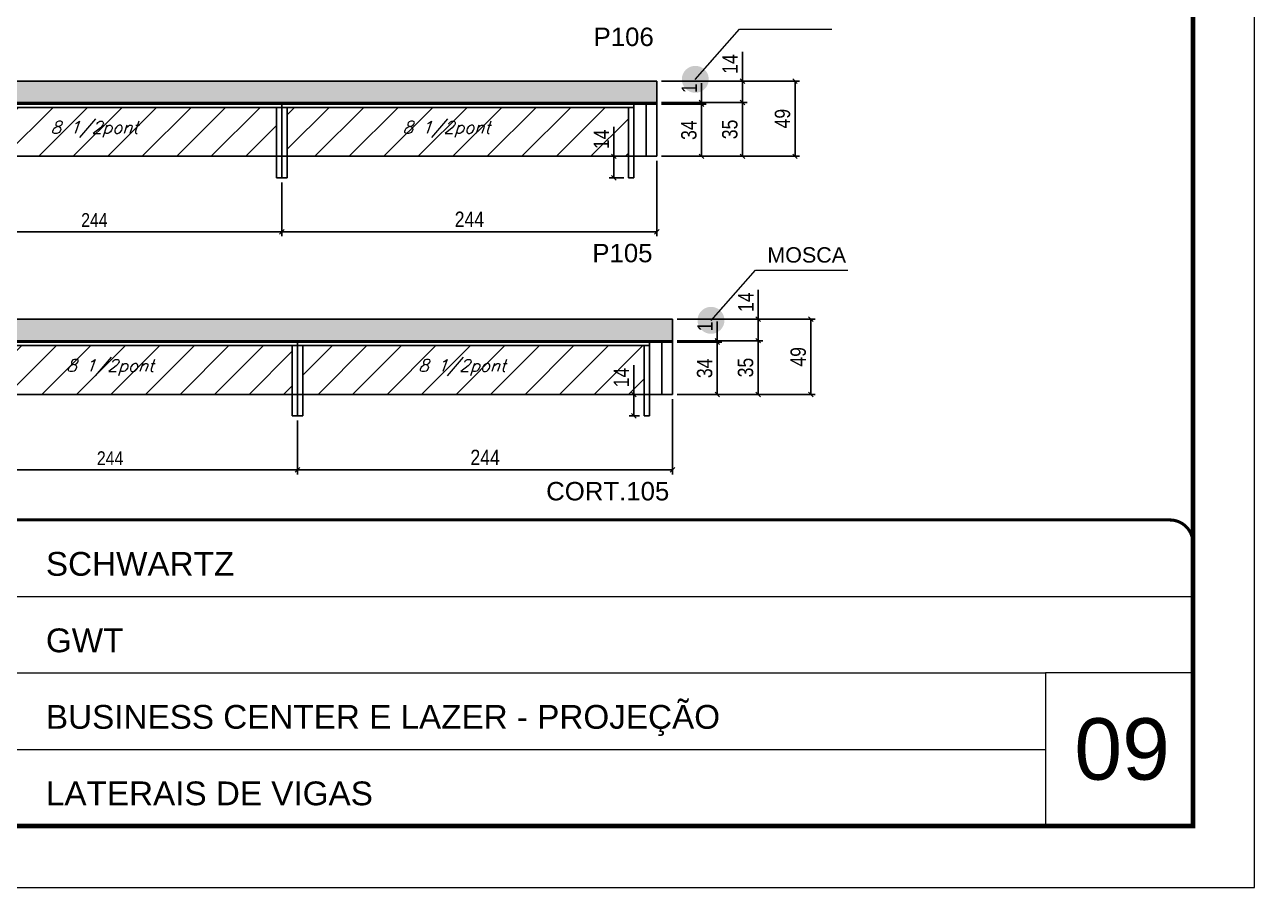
# Model space of a CAD drawing. Extents: x 2603 to 22413, y 1253 to 30260.
# Drawn here: x 3288 to 4088, y 26522 to 27084 of the extents above; entities that cross this region are included whole.
import ezdxf

# ---------------------------------------------------------------- set-up
doc = ezdxf.new("R2010")
doc.units = 0
doc.linetypes.add('CONTINUO', pattern=[0])
doc.linetypes.add('DASHED', pattern=[0.75, 0.5, -0.25])
for name, color, linetype in [('5', 5, 'Continuous'), ('COTA', 241, 'Continuous'), ('Painéis', 200, 'Continuous'), ('SARR_2.2x7', 40, 'Continuous'), ('SARR_3.5x7', 81, 'Continuous'), ('texto', 7, 'Continuous')]:
    doc.layers.add(name, color=color, linetype=linetype)
for name, color, linetype, lineweight in [('CARIMBO', 255, 'Continuous', 9), ('Folhas', 255, 'Continuous', 9), ('Hachura', 251, 'Continuous', 9), ('SARRAFO DE PRESSAO', 251, 'DASHED', 9)]:
    doc.layers.add(name, color=color, linetype=linetype, lineweight=lineweight)
doc.styles.add('ARIAL', font='arial.ttf')
doc.styles.add('COTA TECNICA', font='techl___.ttf', dxfattribs={"height": 10})
doc.styles.add('COTA TECNICA-50', font='techl___.ttf', dxfattribs={"height": 9})
doc.styles.add('Romans', font='romans.shx')
doc.styles.get("Standard").update_dxf_attribs({"font": 'arial.ttf'})
doc.dimstyles.new('3x', dxfattribs={"dimtxt": 10, "dimasz": 5, "dimexe": 7, "dimexo": 5, "dimgap": 4, "dimtad": 1, "dimdec": 4, "dimlfac": 0.333333, "dimdsep": 46, "dimtxsty": 'Standard', "dimblk": 'DOT', "dimcen": 0.09, "dimclrd": 1, "dimclre": 1, "dimclrt": 2, "dimadec": 0, "dimazin": 2, "dimtfac": 1, "dimtdec": 4, "dimtmove": 0, "dimatfit": 3, "dimldrblk": 'DOT', "dimfxl": 1, "dimtolj": 1, "dimtzin": 0, "dimlwd": 9, "dimlwe": 9, "dimarcsym": 0})
doc.dimstyles.new('COTA PAINEL-50', dxfattribs={"dimtxt": 9, "dimasz": 3, "dimexe": 3, "dimexo": 3, "dimgap": 3, "dimtad": 1, "dimdec": 1, "dimzin": 12, "dimdsep": 46, "dimtxsty": 'COTA TECNICA-50', "dimblk1": 'OBLIQUE', "dimblk2": 'OBLIQUE', "dimsah": 1, "dimcen": 0.9, "dimclrd": 4, "dimclre": 4, "dimclrt": 240, "dimadec": 1, "dimazin": 3, "dimtfac": 1, "dimtdec": 1, "dimtmove": 0, "dimatfit": 3, "dimfxl": 1, "dimtolj": 1, "dimtzin": 12, "dimarcsym": 0})
doc.dimstyles.new('PAINEL', dxfattribs={"dimtxt": 10, "dimasz": 3, "dimexe": 3, "dimexo": 3, "dimgap": 3, "dimtad": 1, "dimdec": 1, "dimzin": 12, "dimdsep": 46, "dimtxsty": 'COTA TECNICA', "dimblk1": 'OBLIQUE', "dimblk2": 'OBLIQUE', "dimsah": 1, "dimcen": 0.9, "dimclrd": 4, "dimclre": 4, "dimclrt": 240, "dimadec": 1, "dimazin": 3, "dimtfac": 1, "dimtdec": 1, "dimtmove": 0, "dimatfit": 3, "dimfxl": 1, "dimtolj": 1, "dimtzin": 12, "dimarcsym": 0})

# ---------------------------------------------------------------- blocks, each defined once
blk = doc.blocks.new('9999999999')
at = {"color": 30, "linetype": 'CONTINUO'}
for p, q in [((98564.56, 34379.64), (99583.98, 34379.64)), ((98564.56, 34329.83), (99487.98, 34329.83)), ((99583.98, 34329.83), (99487.98, 34329.83)), ((99487.98, 34329.83), (99487.98, 34230.21)), ((98564.56, 34280.02), (99487.98, 34280.02))]:
    blk.add_line(p, q, dxfattribs=at)
at = {"color": 30, "linetype": 'CONTINUO', "const_width": 2}
blk.add_lwpolyline([(99583.98, 34230.21), (99583.98, 34414.45, 0.414214), (99568.98, 34429.45), (98228.98, 34429.45, 0.414214), (98213.98, 34414.45), (98213.98, 34245.21, 0.414214), (98228.98, 34230.21), (99583.98, 34230.21)], format="xyb", dxfattribs=at)
at = {"layer": 'Folhas'}
blk.add_lwpolyline([(98138.98, 34190.21), (99623.98, 34190.21), (99623.98, 35240.21), (98138.98, 35240.21)], close=True, dxfattribs=at)
at = {"layer": 'Folhas', "color": 30, "const_width": 3}
blk.add_lwpolyline([(98213.98, 34230.21), (99583.98, 34230.21), (99583.98, 35200.21), (98213.98, 35200.21)], close=True, dxfattribs=at)
at = {"color": 7, "linetype": 'Continuous', "ltscale": 5, "style": 'ARIAL'}
for s, height, p in [('SCHWARTZ', 15.483, (98837.68, 34393.13)), ('GWT', 15.483, (98837.68, 34343.32)), ('BUSINESS CENTER E LAZER - PROJEÇÃO', 15.4829, (98837.68, 34293.51)), ('LATERAIS DE VIGAS', 15.4829, (98837.68, 34243.7))]:
    blk.add_text(s, height=height, dxfattribs=at).set_placement(p)
blk = doc.blocks.new('_Oblique')
at = {"color": 0, "linetype": 'ByBlock', "lineweight": -2}
blk.add_line((-0.5, -0.5), (0.5, 0.5), dxfattribs=at)
blk = doc.blocks.new('*D579')
at = {"layer": 'COTA', "color": 4, "linetype": 'ByBlock', "lineweight": -2, "transparency": 16777216}
for p, q in [((3211.21, 26981.04), (3211.21, 26945.95)), ((3455.21, 26981.04), (3455.21, 26945.95)), ((3455.21, 26948.95), (3211.21, 26948.95))]:
    blk.add_line(p, q, dxfattribs=at)
at = {"layer": 'Defpoints', "color": 0, "linetype": 'ByBlock', "transparency": 16777216}
for p in [(3211.21, 26984.04), (3455.21, 26984.04), (3211.21, 26948.95)]:
    blk.add_point(p, dxfattribs=at)
at = {"layer": 'COTA', "color": 4, "linetype": 'ByBlock', "lineweight": -2, "transparency": 16777216, "xscale": 3, "yscale": 3, "zscale": 3, "rotation": 180}
blk.add_blockref('_Oblique', (3211.21, 26948.95), dxfattribs=at)
at = {"layer": 'COTA', "color": 4, "linetype": 'ByBlock', "lineweight": -2, "transparency": 16777216, "xscale": 3, "yscale": 3, "zscale": 3}
blk.add_blockref('_Oblique', (3455.21, 26948.95), dxfattribs=at)
at = {"layer": 'COTA', "color": 240, "linetype": 'ByBlock', "transparency": 16777216, "insert": (3333.21, 26956.52), "char_height": 9, "attachment_point": 5, "style": 'COTA TECNICA-50'}
blk.add_mtext('\\A1;244', dxfattribs=at)
blk = doc.blocks.new('*D2998')
at = {"layer": 'COTA', "color": 4, "linetype": 'ByBlock', "lineweight": -2, "transparency": 16777216}
for p, q in [((3699.21, 26995.04), (3699.21, 26945.95)), ((3455.21, 26981.04), (3455.21, 26945.95)), ((3455.21, 26948.95), (3699.21, 26948.95))]:
    blk.add_line(p, q, dxfattribs=at)
at = {"layer": 'Defpoints', "color": 0, "linetype": 'ByBlock', "transparency": 16777216}
for p in [(3699.21, 26998.04), (3455.21, 26984.04), (3699.21, 26948.95)]:
    blk.add_point(p, dxfattribs=at)
at = {"layer": 'COTA', "color": 4, "linetype": 'ByBlock', "lineweight": -2, "transparency": 16777216, "xscale": 3, "yscale": 3, "zscale": 3, "rotation": 180}
blk.add_blockref('_Oblique', (3455.21, 26948.95), dxfattribs=at)
at = {"layer": 'COTA', "color": 4, "linetype": 'ByBlock', "lineweight": -2, "transparency": 16777216, "xscale": 3, "yscale": 3, "zscale": 3}
blk.add_blockref('_Oblique', (3699.21, 26948.95), dxfattribs=at)
at = {"layer": 'COTA', "color": 240, "linetype": 'ByBlock', "transparency": 16777216, "insert": (3577.21, 26957.03), "char_height": 10, "attachment_point": 5, "style": 'COTA TECNICA'}
blk.add_mtext('\\A1;244', dxfattribs=at)
blk = doc.blocks.new('*D617')
at = {"layer": 'COTA', "color": 4, "linetype": 'ByBlock', "lineweight": -2, "transparency": 16777216}
for p, q in [((3754.92, 27047.04), (3754.92, 27066.16)), ((3702.21, 27047.04), (3757.92, 27047.04)), ((3754.92, 27033.04), (3754.92, 27047.04)), ((3702.21, 27033.04), (3757.92, 27033.04))]:
    blk.add_line(p, q, dxfattribs=at)
at = {"layer": 'Defpoints', "color": 0, "linetype": 'ByBlock', "transparency": 16777216}
for p in [(3699.21, 27047.04), (3754.92, 27047.04), (3699.21, 27033.04)]:
    blk.add_point(p, dxfattribs=at)
at = {"layer": 'COTA', "color": 4, "linetype": 'ByBlock', "lineweight": -2, "transparency": 16777216, "xscale": 3, "yscale": 3, "zscale": 3}
for p, rotation in [((3754.92, 27047.04), 90), ((3754.92, 27033.04), 270)]:
    blk.add_blockref('_Oblique', p, dxfattribs=dict(at, rotation=rotation))
at = {"layer": 'COTA', "color": 240, "linetype": 'ByBlock', "transparency": 16777216, "insert": (3746.85, 27058.1), "char_height": 10, "attachment_point": 5, "rotation": 90, "style": 'COTA TECNICA'}
blk.add_mtext('\\A1;14', dxfattribs=at)
blk = doc.blocks.new('*D618')
at = {"layer": 'COTA', "color": 4, "linetype": 'ByBlock', "lineweight": -2, "transparency": 16777216}
for p, q in [((3702.21, 27033.04), (3757.92, 27033.04)), ((3754.92, 27033.04), (3754.92, 26998.04)), ((3702.21, 26998.04), (3757.92, 26998.04))]:
    blk.add_line(p, q, dxfattribs=at)
at = {"layer": 'Defpoints', "color": 0, "linetype": 'ByBlock', "transparency": 16777216}
for p in [(3699.21, 27033.04), (3699.21, 26998.04), (3754.92, 26998.04)]:
    blk.add_point(p, dxfattribs=at)
at = {"layer": 'COTA', "color": 4, "linetype": 'ByBlock', "lineweight": -2, "transparency": 16777216, "xscale": 3, "yscale": 3, "zscale": 3}
for p, rotation in [((3754.92, 27033.04), 90), ((3754.92, 26998.04), 270)]:
    blk.add_blockref('_Oblique', p, dxfattribs=dict(at, rotation=rotation))
at = {"layer": 'COTA', "color": 240, "linetype": 'ByBlock', "transparency": 16777216, "insert": (3746.7, 27015.54), "char_height": 10, "attachment_point": 5, "rotation": 90, "style": 'COTA TECNICA'}
blk.add_mtext('\\A1;35', dxfattribs=at)
blk = doc.blocks.new('*D619')
at = {"layer": 'COTA', "color": 4, "linetype": 'ByBlock', "lineweight": -2, "transparency": 16777216}
for p, q in [((3702.21, 27047.04), (3792.07, 27047.04)), ((3789.07, 26998.04), (3789.07, 27047.04)), ((3702.21, 26998.04), (3792.07, 26998.04))]:
    blk.add_line(p, q, dxfattribs=at)
at = {"layer": 'Defpoints', "color": 0, "linetype": 'ByBlock', "transparency": 16777216}
for p in [(3699.21, 27047.04), (3789.07, 27047.04), (3699.21, 26998.04)]:
    blk.add_point(p, dxfattribs=at)
at = {"layer": 'COTA', "color": 4, "linetype": 'ByBlock', "lineweight": -2, "transparency": 16777216, "xscale": 3, "yscale": 3, "zscale": 3}
for p, rotation in [((3789.07, 27047.04), 90), ((3789.07, 26998.04), 270)]:
    blk.add_blockref('_Oblique', p, dxfattribs=dict(at, rotation=rotation))
at = {"layer": 'COTA', "color": 240, "linetype": 'ByBlock', "transparency": 16777216, "insert": (3780.96, 27022.54), "char_height": 10, "attachment_point": 5, "rotation": 90, "style": 'COTA TECNICA'}
blk.add_mtext('\\A1;49', dxfattribs=at)
blk = doc.blocks.new('*D620')
at = {"layer": 'COTA', "color": 4, "linetype": 'ByBlock', "lineweight": -2, "transparency": 16777216}
for p, q in [((3702.21, 27032.04), (3731.28, 27032.04)), ((3728.28, 26998.04), (3728.28, 27032.04)), ((3702.21, 26998.04), (3731.28, 26998.04))]:
    blk.add_line(p, q, dxfattribs=at)
at = {"layer": 'Defpoints', "color": 0, "linetype": 'ByBlock', "transparency": 16777216}
for p in [(3699.21, 27032.04), (3728.28, 27032.04), (3699.21, 26998.04)]:
    blk.add_point(p, dxfattribs=at)
at = {"layer": 'COTA', "color": 4, "linetype": 'ByBlock', "lineweight": -2, "transparency": 16777216, "xscale": 3, "yscale": 3, "zscale": 3}
for p, rotation in [((3728.28, 27032.04), 90), ((3728.28, 26998.04), 270)]:
    blk.add_blockref('_Oblique', p, dxfattribs=dict(at, rotation=rotation))
at = {"layer": 'COTA', "color": 240, "linetype": 'ByBlock', "transparency": 16777216, "insert": (3720.06, 27015.04), "char_height": 10, "attachment_point": 5, "rotation": 90, "style": 'COTA TECNICA'}
blk.add_mtext('\\A1;34', dxfattribs=at)
blk = doc.blocks.new('*D621')
at = {"layer": 'COTA', "color": 4, "linetype": 'ByBlock', "lineweight": -2, "transparency": 16777216}
for p, q in [((3728.28, 27033.04), (3728.28, 27045.62)), ((3702.21, 27033.04), (3731.28, 27033.04)), ((3702.21, 27032.04), (3731.28, 27032.04)), ((3728.28, 27032.04), (3728.28, 27033.04)), ((3728.28, 27032.04), (3728.28, 27029.04))]:
    blk.add_line(p, q, dxfattribs=at)
at = {"layer": 'Defpoints', "color": 0, "linetype": 'ByBlock', "transparency": 16777216}
for p in [(3699.21, 27033.04), (3699.21, 27032.04), (3728.28, 27033.04)]:
    blk.add_point(p, dxfattribs=at)
at = {"layer": 'COTA', "color": 4, "linetype": 'ByBlock', "lineweight": -2, "transparency": 16777216, "xscale": 3, "yscale": 3, "zscale": 3}
for p, rotation in [((3728.28, 27033.04), 270), ((3728.28, 27032.04), 90)]:
    blk.add_blockref('_Oblique', p, dxfattribs=dict(at, rotation=rotation))
at = {"layer": 'COTA', "color": 240, "linetype": 'ByBlock', "transparency": 16777216, "insert": (3720.22, 27042.33), "char_height": 10, "attachment_point": 5, "rotation": 90, "style": 'COTA TECNICA'}
blk.add_mtext('\\A1;1', dxfattribs=at)
blk = doc.blocks.new('*D568')
at = {"layer": 'COTA', "color": 4, "linetype": 'ByBlock', "lineweight": -2, "transparency": 16777216}
for p, q in [((3221.43, 26825.99), (3221.43, 26790.9)), ((3465.43, 26825.99), (3465.43, 26790.9)), ((3465.43, 26793.9), (3221.43, 26793.9))]:
    blk.add_line(p, q, dxfattribs=at)
at = {"layer": 'Defpoints', "color": 0, "linetype": 'ByBlock', "transparency": 16777216}
for p in [(3221.43, 26828.99), (3465.43, 26828.99), (3221.43, 26793.9)]:
    blk.add_point(p, dxfattribs=at)
at = {"layer": 'COTA', "color": 4, "linetype": 'ByBlock', "lineweight": -2, "transparency": 16777216, "xscale": 3, "yscale": 3, "zscale": 3, "rotation": 180}
blk.add_blockref('_Oblique', (3221.43, 26793.9), dxfattribs=at)
at = {"layer": 'COTA', "color": 4, "linetype": 'ByBlock', "lineweight": -2, "transparency": 16777216, "xscale": 3, "yscale": 3, "zscale": 3}
blk.add_blockref('_Oblique', (3465.43, 26793.9), dxfattribs=at)
at = {"layer": 'COTA', "color": 240, "linetype": 'ByBlock', "transparency": 16777216, "insert": (3343.43, 26801.47), "char_height": 9, "attachment_point": 5, "style": 'COTA TECNICA-50'}
blk.add_mtext('\\A1;244', dxfattribs=at)
blk = doc.blocks.new('*D2976')
at = {"layer": 'COTA', "color": 4, "linetype": 'ByBlock', "lineweight": -2, "transparency": 16777216}
for p, q in [((3709.43, 26839.99), (3709.43, 26790.9)), ((3465.43, 26825.99), (3465.43, 26790.9)), ((3465.43, 26793.9), (3709.43, 26793.9))]:
    blk.add_line(p, q, dxfattribs=at)
at = {"layer": 'Defpoints', "color": 0, "linetype": 'ByBlock', "transparency": 16777216}
for p in [(3709.43, 26842.99), (3465.43, 26828.99), (3709.43, 26793.9)]:
    blk.add_point(p, dxfattribs=at)
at = {"layer": 'COTA', "color": 4, "linetype": 'ByBlock', "lineweight": -2, "transparency": 16777216, "xscale": 3, "yscale": 3, "zscale": 3, "rotation": 180}
blk.add_blockref('_Oblique', (3465.43, 26793.9), dxfattribs=at)
at = {"layer": 'COTA', "color": 4, "linetype": 'ByBlock', "lineweight": -2, "transparency": 16777216, "xscale": 3, "yscale": 3, "zscale": 3}
blk.add_blockref('_Oblique', (3709.43, 26793.9), dxfattribs=at)
at = {"layer": 'COTA', "color": 240, "linetype": 'ByBlock', "transparency": 16777216, "insert": (3587.43, 26801.98), "char_height": 10, "attachment_point": 5, "style": 'COTA TECNICA'}
blk.add_mtext('\\A1;244', dxfattribs=at)
blk = doc.blocks.new('*D569')
at = {"layer": 'COTA', "color": 4, "linetype": 'ByBlock', "lineweight": -2, "transparency": 16777216}
for p, q in [((3765.15, 26891.99), (3765.15, 26911.11)), ((3712.43, 26891.99), (3768.15, 26891.99)), ((3765.15, 26877.99), (3765.15, 26891.99)), ((3712.43, 26877.99), (3768.15, 26877.99))]:
    blk.add_line(p, q, dxfattribs=at)
at = {"layer": 'Defpoints', "color": 0, "linetype": 'ByBlock', "transparency": 16777216}
for p in [(3709.43, 26891.99), (3765.15, 26891.99), (3709.43, 26877.99)]:
    blk.add_point(p, dxfattribs=at)
at = {"layer": 'COTA', "color": 4, "linetype": 'ByBlock', "lineweight": -2, "transparency": 16777216, "xscale": 3, "yscale": 3, "zscale": 3}
for p, rotation in [((3765.15, 26891.99), 90), ((3765.15, 26877.99), 270)]:
    blk.add_blockref('_Oblique', p, dxfattribs=dict(at, rotation=rotation))
at = {"layer": 'COTA', "color": 240, "linetype": 'ByBlock', "transparency": 16777216, "insert": (3757.07, 26903.05), "char_height": 10, "attachment_point": 5, "rotation": 90, "style": 'COTA TECNICA'}
blk.add_mtext('\\A1;14', dxfattribs=at)
blk = doc.blocks.new('*D570')
at = {"layer": 'COTA', "color": 4, "linetype": 'ByBlock', "lineweight": -2, "transparency": 16777216}
for p, q in [((3712.43, 26877.99), (3768.15, 26877.99)), ((3765.15, 26877.99), (3765.15, 26842.99)), ((3712.43, 26842.99), (3768.15, 26842.99))]:
    blk.add_line(p, q, dxfattribs=at)
at = {"layer": 'Defpoints', "color": 0, "linetype": 'ByBlock', "transparency": 16777216}
for p in [(3709.43, 26877.99), (3709.43, 26842.99), (3765.15, 26842.99)]:
    blk.add_point(p, dxfattribs=at)
at = {"layer": 'COTA', "color": 4, "linetype": 'ByBlock', "lineweight": -2, "transparency": 16777216, "xscale": 3, "yscale": 3, "zscale": 3}
for p, rotation in [((3765.15, 26877.99), 90), ((3765.15, 26842.99), 270)]:
    blk.add_blockref('_Oblique', p, dxfattribs=dict(at, rotation=rotation))
at = {"layer": 'COTA', "color": 240, "linetype": 'ByBlock', "transparency": 16777216, "insert": (3756.93, 26860.49), "char_height": 10, "attachment_point": 5, "rotation": 90, "style": 'COTA TECNICA'}
blk.add_mtext('\\A1;35', dxfattribs=at)
blk = doc.blocks.new('*D571')
at = {"layer": 'COTA', "color": 4, "linetype": 'ByBlock', "lineweight": -2, "transparency": 16777216}
for p, q in [((3712.43, 26891.99), (3802.29, 26891.99)), ((3799.29, 26842.99), (3799.29, 26891.99)), ((3712.43, 26842.99), (3802.29, 26842.99))]:
    blk.add_line(p, q, dxfattribs=at)
at = {"layer": 'Defpoints', "color": 0, "linetype": 'ByBlock', "transparency": 16777216}
for p in [(3709.43, 26891.99), (3799.29, 26891.99), (3709.43, 26842.99)]:
    blk.add_point(p, dxfattribs=at)
at = {"layer": 'COTA', "color": 4, "linetype": 'ByBlock', "lineweight": -2, "transparency": 16777216, "xscale": 3, "yscale": 3, "zscale": 3}
for p, rotation in [((3799.29, 26891.99), 90), ((3799.29, 26842.99), 270)]:
    blk.add_blockref('_Oblique', p, dxfattribs=dict(at, rotation=rotation))
at = {"layer": 'COTA', "color": 240, "linetype": 'ByBlock', "transparency": 16777216, "insert": (3791.19, 26867.49), "char_height": 10, "attachment_point": 5, "rotation": 90, "style": 'COTA TECNICA'}
blk.add_mtext('\\A1;49', dxfattribs=at)
blk = doc.blocks.new('*D572')
at = {"layer": 'COTA', "color": 4, "linetype": 'ByBlock', "lineweight": -2, "transparency": 16777216}
for p, q in [((3712.43, 26876.99), (3741.51, 26876.99)), ((3738.51, 26842.99), (3738.51, 26876.99)), ((3712.43, 26842.99), (3741.51, 26842.99))]:
    blk.add_line(p, q, dxfattribs=at)
at = {"layer": 'Defpoints', "color": 0, "linetype": 'ByBlock', "transparency": 16777216}
for p in [(3709.43, 26876.99), (3738.51, 26876.99), (3709.43, 26842.99)]:
    blk.add_point(p, dxfattribs=at)
at = {"layer": 'COTA', "color": 4, "linetype": 'ByBlock', "lineweight": -2, "transparency": 16777216, "xscale": 3, "yscale": 3, "zscale": 3}
for p, rotation in [((3738.51, 26876.99), 90), ((3738.51, 26842.99), 270)]:
    blk.add_blockref('_Oblique', p, dxfattribs=dict(at, rotation=rotation))
at = {"layer": 'COTA', "color": 240, "linetype": 'ByBlock', "transparency": 16777216, "insert": (3730.29, 26859.99), "char_height": 10, "attachment_point": 5, "rotation": 90, "style": 'COTA TECNICA'}
blk.add_mtext('\\A1;34', dxfattribs=at)
blk = doc.blocks.new('*D573')
at = {"layer": 'COTA', "color": 4, "linetype": 'ByBlock', "lineweight": -2, "transparency": 16777216}
for p, q in [((3738.51, 26877.99), (3738.51, 26890.58)), ((3712.43, 26877.99), (3741.51, 26877.99)), ((3738.51, 26876.99), (3738.51, 26877.99)), ((3712.43, 26876.99), (3741.51, 26876.99)), ((3738.51, 26876.99), (3738.51, 26873.99))]:
    blk.add_line(p, q, dxfattribs=at)
at = {"layer": 'Defpoints', "color": 0, "linetype": 'ByBlock', "transparency": 16777216}
for p in [(3709.43, 26877.99), (3738.51, 26877.99), (3709.43, 26876.99)]:
    blk.add_point(p, dxfattribs=at)
at = {"layer": 'COTA', "color": 4, "linetype": 'ByBlock', "lineweight": -2, "transparency": 16777216, "xscale": 3, "yscale": 3, "zscale": 3}
for p, rotation in [((3738.51, 26877.99), 270), ((3738.51, 26876.99), 90)]:
    blk.add_blockref('_Oblique', p, dxfattribs=dict(at, rotation=rotation))
at = {"layer": 'COTA', "color": 240, "linetype": 'ByBlock', "transparency": 16777216, "insert": (3730.45, 26887.28), "char_height": 10, "attachment_point": 5, "rotation": 90, "style": 'COTA TECNICA'}
blk.add_mtext('\\A1;1', dxfattribs=at)
blk = doc.blocks.new('*D2981')
at = {"layer": 'COTA', "color": 4, "linetype": 'ByBlock', "lineweight": -2, "transparency": 16777216}
for p, q in [((3671.15, 26998.04), (3671.15, 27017.16)), ((3677.71, 26998.04), (3668.15, 26998.04)), ((3671.15, 26984.04), (3671.15, 26998.04)), ((3677.71, 26984.04), (3668.15, 26984.04))]:
    blk.add_line(p, q, dxfattribs=at)
at = {"layer": 'Defpoints', "color": 0, "linetype": 'ByBlock', "transparency": 16777216}
for p in [(3671.15, 26998.04), (3680.71, 26998.04), (3680.71, 26984.04)]:
    blk.add_point(p, dxfattribs=at)
at = {"layer": 'COTA', "color": 4, "linetype": 'ByBlock', "lineweight": -2, "transparency": 16777216, "xscale": 3, "yscale": 3, "zscale": 3}
for p, rotation in [((3671.15, 26998.04), 90), ((3671.15, 26984.04), 270)]:
    blk.add_blockref('_Oblique', p, dxfattribs=dict(at, rotation=rotation))
at = {"layer": 'COTA', "color": 240, "linetype": 'ByBlock', "transparency": 16777216, "insert": (3663.08, 27009.1), "char_height": 10, "attachment_point": 5, "rotation": 90, "style": 'COTA TECNICA'}
blk.add_mtext('\\A1;14', dxfattribs=at)
blk = doc.blocks.new('*D2982')
at = {"layer": 'COTA', "color": 4, "linetype": 'ByBlock', "lineweight": -2, "transparency": 16777216}
for p, q in [((3684.15, 26842.99), (3684.15, 26862.11)), ((3687.93, 26842.99), (3681.15, 26842.99)), ((3684.15, 26828.99), (3684.15, 26842.99)), ((3687.93, 26828.99), (3681.15, 26828.99))]:
    blk.add_line(p, q, dxfattribs=at)
at = {"layer": 'Defpoints', "color": 0, "linetype": 'ByBlock', "transparency": 16777216}
for p in [(3684.15, 26842.99), (3690.93, 26842.99), (3690.93, 26828.99)]:
    blk.add_point(p, dxfattribs=at)
at = {"layer": 'COTA', "color": 4, "linetype": 'ByBlock', "lineweight": -2, "transparency": 16777216, "xscale": 3, "yscale": 3, "zscale": 3}
for p, rotation in [((3684.15, 26842.99), 90), ((3684.15, 26828.99), 270)]:
    blk.add_blockref('_Oblique', p, dxfattribs=dict(at, rotation=rotation))
at = {"layer": 'COTA', "color": 240, "linetype": 'ByBlock', "transparency": 16777216, "insert": (3676.08, 26854.05), "char_height": 10, "attachment_point": 5, "rotation": 90, "style": 'COTA TECNICA'}
blk.add_mtext('\\A1;14', dxfattribs=at)
blk = doc.blocks.new('_Dot')
at = {"color": 0, "linetype": 'ByBlock', "lineweight": -2}
blk.add_line((-0.5, 0), (-1, 0), dxfattribs=at)
at = {"color": 0, "linetype": 'ByBlock', "const_width": 0.5}
blk.add_lwpolyline([(-0.25, 0, 1), (0.25, 0, 1)], format="xyb", close=True, dxfattribs=at)

msp = doc.modelspace()

# ---------------------------------------------------------------- hatches: boundary and pattern name
at = {"layer": 'COTA', "linetype": 'ByBlock'}
h = msp.add_hatch(dxfattribs=at)
h.set_pattern_fill('AR-CONC', color=256, scale=0.03)
h.set_pattern_definition([(50, (-129714.366, -5604.9416), (5.46554007, -0.47817257), [0.5715, -6.2865]), (355, (-129714.366, -5604.9416), (-1.05730264, 5.73170536), [0.4572, -5.02921753]), (100.4514447, (-129713.9107, -5604.9815), (4.40823741, 5.25353256), [0.48570026, -5.34270734]), (46.1842, (-129714.366, -5603.4176), (8.13237123, -1.26126984), [0.85725, -9.42975]), (96.6355576, (-129713.6885, -5603.523), (7.122124, 7.42278374), [0.7285507, -8.01406824]), (351.184151, (-129714.366, -5603.418), (7.122124, 7.42278374), [0.685799, -7.54379196]), (21, (-129713.604, -5603.7986), (4.54843174, -3.06795595), [0.5715, -6.2865]), (326, (-129713.604, -5603.7986), (1.85406085, 5.52563898), [0.4572, -5.0292]), (71.451445, (-129713.225, -5604.0543), (6.40249258, 2.45768307), [0.48570026, -5.34269813]), (37.5, (-129714.3662, -5604.9416), (0.092658098, 2.536651166), [0, -4.96824, 0, -5.1054, 0, -5.04825]), (7.5, (-129714.3662, -5604.9416), (2.004589875, 3.005417245), [0, -2.91084, 0, -4.85394, 0, -1.92405]), (327.5, (-129716.0654, -5604.9416), (4.067717855, -0.17186232), [0, -1.905, 0, -5.9436, 0, -7.8867]), (317.5, (-129716.8274, -5604.9416), (4.44387544, 0.76279473), [0, -2.4765, 0, -3.94716, 0, -5.6007])])
h.paths.add_polyline_path([(2986.71, 27047.04), (2986.71, 27033.04), (3699.21, 27033.04), (3699.21, 27047.04)])
h = msp.add_hatch(dxfattribs=at)
h.set_pattern_fill('AR-CONC', color=256, scale=0.03)
h.set_pattern_definition([(50, (-129704.1383, -5759.9897), (5.46554007, -0.47817257), [0.5715, -6.2865]), (355, (-129704.1383, -5759.99), (-1.05730264, 5.73170536), [0.4572, -5.02921753]), (100.4514447, (-129703.683, -5760.0296), (4.40823741, 5.25353256), [0.48570026, -5.34270734]), (46.1842, (-129704.138, -5758.466), (8.13237123, -1.26126984), [0.85725, -9.42975]), (96.6355576, (-129703.4606, -5758.571), (7.122124, 7.42278374), [0.7285507, -8.01406824]), (351.184151, (-129704.138, -5758.466), (7.122124, 7.42278374), [0.685799, -7.54379196]), (21, (-129703.3763, -5758.8467), (4.54843174, -3.06795595), [0.5715, -6.2865]), (326, (-129703.3763, -5758.847), (1.85406085, 5.52563898), [0.4572, -5.0292]), (71.451445, (-129702.997, -5759.1024), (6.40249258, 2.45768307), [0.48570026, -5.34269813]), (37.5, (-129704.1383, -5759.9897), (0.092658098, 2.536651166), [0, -4.96824, 0, -5.1054, 0, -5.04825]), (7.5, (-129704.1383, -5759.9897), (2.004589875, 3.005417245), [0, -2.91084, 0, -4.85394, 0, -1.92405]), (327.5, (-129705.8376, -5759.9897), (4.067717855, -0.17186232), [0, -1.905, 0, -5.9436, 0, -7.8867]), (317.5, (-129706.5996, -5759.9897), (4.44387544, 0.76279473), [0, -2.4765, 0, -3.94716, 0, -5.6007])])
h.paths.add_polyline_path([(2985.43, 26891.99), (2985.43, 26877.99), (3709.43, 26877.99), (3709.43, 26891.99)])
at = {"layer": 'Hachura', "linetype": 'ByBlock'}
h = msp.add_hatch(dxfattribs=at)
h.set_pattern_fill('ANSI31', color=256, scale=5)
h.set_pattern_definition([(45, (-126418.031, -5371.03), (-11.2253202, 11.2253202), [])])
h.paths.add_polyline_path([(3116.21, 27426.76), (3116.21, 27464.56), (3005.21, 27464.56), (3005.21, 27426.76)])
h.paths.add_polyline_path([(3360.21, 27426.76), (3360.21, 27464.56), (3123.21, 27464.56), (3123.21, 27426.76)])
h.paths.add_polyline_path([(3589.21, 27426.76), (3589.21, 27464.56), (3367.21, 27464.56), (3367.21, 27426.76)])
h.paths.add_polyline_path([(3683.21, 27271.73), (3683.21, 27317.53), (3461.21, 27317.53), (3461.21, 27271.73)])
h.paths.add_polyline_path([(3454.21, 27271.73), (3454.21, 27317.53), (3217.21, 27317.53), (3217.21, 27271.73)])
h.paths.add_polyline_path([(3005.21, 27317.53), (3005.21, 27271.73), (3210.21, 27271.73), (3210.21, 27317.53)])
h.paths.add_polyline_path([(3210.21, 27138.81), (3210.21, 27171.61), (3005.21, 27171.61), (3005.21, 27138.81)])
h.paths.add_polyline_path([(3454.21, 27138.81), (3454.21, 27171.61), (3217.21, 27171.61), (3217.21, 27138.81)])
h.paths.add_polyline_path([(3461.21, 27171.61), (3461.21, 27138.81), (3683.21, 27138.81), (3683.21, 27171.61)])
h.paths.add_polyline_path([(3680.71, 26998.04), (3680.71, 27029.84), (3458.71, 27029.84), (3458.71, 26998.04)])
h.paths.add_polyline_path([(3451.71, 27029.84), (3214.71, 27029.84), (3214.71, 26998.04), (3451.71, 26998.04)])
h.paths.add_polyline_path([(3005.21, 27029.84), (3005.21, 26998.04), (3207.71, 26998.04), (3207.71, 27029.84)])
h.paths.add_polyline_path([(3003.93, 26874.79), (3003.93, 26842.99), (3217.93, 26842.99), (3217.93, 26874.79)])
h.paths.add_polyline_path([(3461.93, 26842.99), (3461.93, 26874.79), (3224.93, 26874.79), (3224.93, 26842.99)])
h.paths.add_polyline_path([(3468.93, 26874.79), (3468.93, 26842.99), (3690.93, 26842.99), (3690.93, 26874.79)])

# ---------------------------------------------------------------- linework, layer by layer
at = {"layer": 'COTA', "linetype": 'ByBlock'}
for p, q in [((3699.21, 27047.04), (2986.71, 27047.04)), ((3699.21, 27047.04), (3699.21, 27033.04)), ((3458.71, 26984.04), (3451.71, 26984.04)), ((3684.21, 26984.04), (3680.71, 26984.04)), ((3709.43, 26891.99), (2985.43, 26891.99)), ((3709.43, 26891.99), (3709.43, 26877.99)), ((3468.93, 26828.99), (3461.93, 26828.99)), ((3694.43, 26828.99), (3690.93, 26828.99))]:
    msp.add_line(p, q, dxfattribs=at)
at = {"layer": 'Painéis', "linetype": 'Continuous'}
for p, q in [((3699.21, 27033.04), (2986.71, 27033.04)), ((3699.21, 27032.04), (2986.71, 27032.04)), ((3455.21, 26984.04), (3455.21, 27033.04)), ((3699.21, 26998.04), (3699.21, 27033.04)), ((2986.71, 26998.04), (3699.21, 26998.04)), ((3709.43, 26877.99), (2985.43, 26877.99)), ((3465.43, 26828.99), (3465.43, 26877.99)), ((3709.43, 26842.99), (3709.43, 26877.99)), ((3709.43, 26876.99), (2985.43, 26876.99)), ((2985.43, 26842.99), (3709.43, 26842.99))]:
    msp.add_line(p, q, dxfattribs=at)
at = {"layer": 'SARR_2.2x7', "linetype": 'Continuous'}
for p, q in [((3455.21, 27029.84), (3211.21, 27029.84)), ((3684.21, 27029.84), (3455.21, 27029.84)), ((3692.21, 27033.04), (3692.21, 26998.04)), ((3702.43, 26877.99), (3702.43, 26842.99)), ((3465.43, 26874.79), (3221.43, 26874.79)), ((3694.43, 26874.79), (3465.43, 26874.79))]:
    msp.add_line(p, q, dxfattribs=at)
at = {"layer": 'SARR_3.5x7'}
for p, q in [((3451.71, 27029.84), (3451.71, 26984.04)), ((3458.71, 27029.84), (3458.71, 26984.04)), ((3680.71, 27029.84), (3680.71, 26984.04)), ((3684.21, 27033.04), (3684.21, 26984.04)), ((3694.43, 26877.99), (3694.43, 26828.99)), ((3461.93, 26874.79), (3461.93, 26828.99)), ((3468.93, 26874.79), (3468.93, 26828.99)), ((3690.93, 26874.79), (3690.93, 26828.99))]:
    msp.add_line(p, q, dxfattribs=at)

# ---------------------------------------------------------------- block references
at = {"layer": 'SARRAFO DE PRESSAO', "color": 6, "linetype": 'ByBlock'}
msp.add_blockref('9999999999', (-95536.01, -7668.18), dxfattribs=at)

# ---------------------------------------------------------------- texts
at = {"layer": '5', "linetype": 'Continuous'}
for s, rotation, p in [('P106', 359.99996, (3658.03, 27069.83)), ('P105', 359.99996, (3657.21, 26929.05)), ('CORT.105', 0.00004, (3627.15, 26774.01))]:
    msp.add_text(s, height=12, rotation=rotation, dxfattribs=at).set_placement(p)
at = {"layer": 'CARIMBO', "style": 'ARIAL'}
for s, height, p in [('MOSCA', 10, (3771.06, 26928.84)), ('09', 40, (3970.83, 26592.17))]:
    msp.add_text(s, height=height, dxfattribs=at).set_placement(p)
at = {"layer": 'texto', "color": 2, "char_height": 8, "attachment_point": 5, "style": 'Romans'}
for insert in [(3333.21, 27015.54), (3562.21, 27015.54), (3343.43, 26860.49), (3572.43, 26860.49)]:
    msp.add_mtext('{\\Q19;\\C256;8 1/2pont}', dxfattribs=dict(at, insert=insert))

# ---------------------------------------------------------------- dimensions: what is measured, and where the dimension line sits
at = {"layer": 'COTA', "linetype": 'ByBlock'}
for base, p1, p2, picture, middle in [((3754.92, 27047.04), (3699.21, 27033.04), (3699.21, 27047.04), '*D617', (3746.85, 27058.1)), ((3789.07, 27047.04), (3699.21, 26998.04), (3699.21, 27047.04), '*D619', (3780.96, 27022.54)), ((3728.28, 27033.04), (3699.21, 27032.04), (3699.21, 27033.04), '*D621', (3720.22, 27042.33)), ((3754.92, 26998.04), (3699.21, 27033.04), (3699.21, 26998.04), '*D618', (3746.7, 27015.54)), ((3728.28, 27032.04), (3699.21, 26998.04), (3699.21, 27032.04), '*D620', (3720.06, 27015.04)), ((3671.15, 26998.04), (3680.71, 26984.04), (3680.71, 26998.04), '*D2981', (3663.08, 27009.1)), ((3765.15, 26891.99), (3709.43, 26877.99), (3709.43, 26891.99), '*D569', (3757.07, 26903.05)), ((3799.29, 26891.99), (3709.43, 26842.99), (3709.43, 26891.99), '*D571', (3791.19, 26867.49)), ((3738.51, 26877.99), (3709.43, 26876.99), (3709.43, 26877.99), '*D573', (3730.45, 26887.28)), ((3765.15, 26842.99), (3709.43, 26877.99), (3709.43, 26842.99), '*D570', (3756.93, 26860.49)), ((3738.51, 26876.99), (3709.43, 26842.99), (3709.43, 26876.99), '*D572', (3730.29, 26859.99)), ((3684.15, 26842.99), (3690.93, 26828.99), (3690.93, 26842.99), '*D2982', (3676.08, 26854.05))]:
    dim = msp.add_linear_dim(base=base, p1=p1, p2=p2, angle=90, dimstyle='PAINEL', dxfattribs=at)
    dim.commit()
    dim.dimension.update_dxf_attribs({"geometry": picture, "text_midpoint": middle})
for base, p1, p2, picture, middle in [((3699.21, 26948.95), (3455.21, 26984.04), (3699.21, 26998.04), '*D2998', (3577.21, 26957.03)), ((3709.43, 26793.9), (3465.43, 26828.99), (3709.43, 26842.99), '*D2976', (3587.43, 26801.98))]:
    dim = msp.add_linear_dim(base=base, p1=p1, p2=p2, dimstyle='PAINEL', dxfattribs=at)
    dim.commit()
    dim.dimension.update_dxf_attribs({"geometry": picture, "text_midpoint": middle})
for base, p1, p2, picture, middle in [((3211.21, 26948.95), (3455.21, 26984.04), (3211.21, 26984.04), '*D579', (3333.21, 26956.52)), ((3221.43, 26793.9), (3465.43, 26828.99), (3221.43, 26828.99), '*D568', (3343.43, 26801.47))]:
    dim = msp.add_linear_dim(base=base, p1=p1, p2=p2, dimstyle='COTA PAINEL-50', override={"dimarcsym": 1}, dxfattribs=at)
    dim.commit()
    dim.dimension.update_dxf_attribs({"geometry": picture, "text_midpoint": middle})

# ---------------------------------------------------------------- leaders
at = {"layer": 'Hachura'}
for points in [[(3724.19, 27048.15), (3753.04, 27080.74), (3813.11, 27080.74)], [(3734.42, 26891.24), (3763.27, 26923.84), (3823.34, 26923.84)]]:
    msp.add_leader(points, dimstyle='3x', override={"dimasz": 17.5, "dimgap": 4, "dimtad": 0}, dxfattribs=at)

doc.saveas('drawing.dxf')
